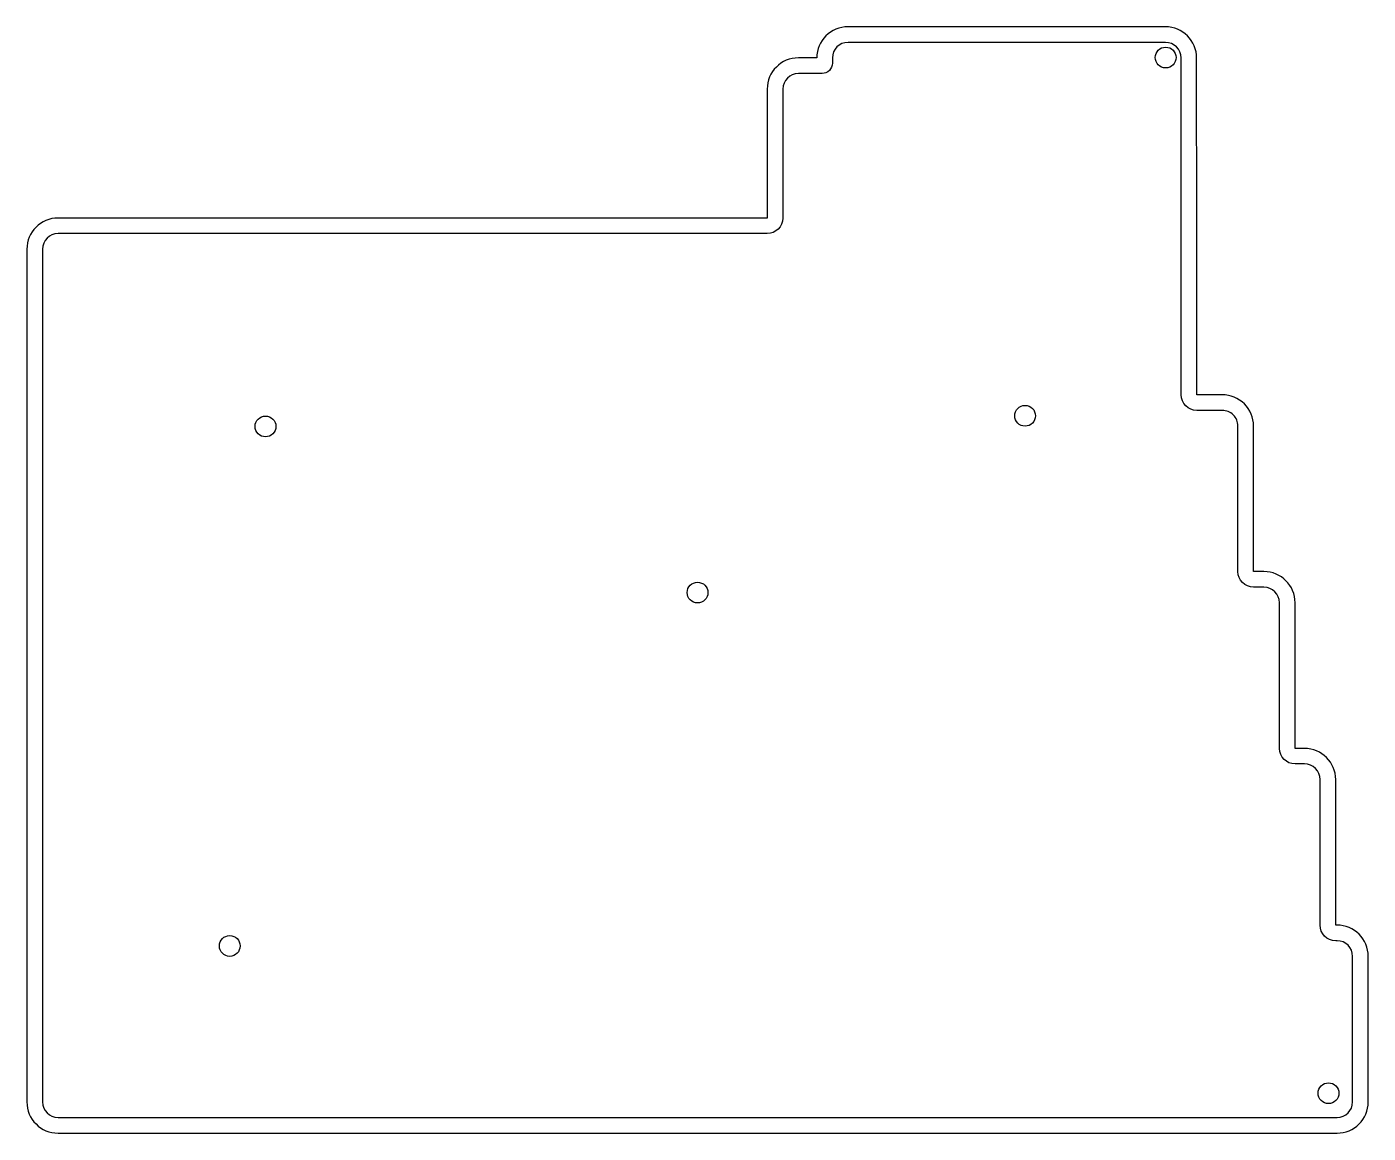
# Model space of a CAD drawing. Header units: millimetres. Extents: x -2 to 127, y -87 to 20.
import ezdxf

# ---------------------------------------------------------------- set-up
doc = ezdxf.new("R2010")
doc.units = ezdxf.units.MM
doc.layers.get('0').update_dxf_attribs({"linetype": 'CONTINUOUS'})

msp = doc.modelspace()

# ---------------------------------------------------------------- linework, layer by layer
for points in [[(-1.97, -40.5), (-1.97, -44.51), (-1.97, -74.51), (-1.97, -78.49), (-1.97, -83.51, 0.414213), (1.03, -86.51), (124.03, -86.51, 0.414213), (127.03, -83.51), (127.03, -69.51, 0.414213), (124.03, -66.51), (123.9, -66.51), (123.9, -52.51, 0.413726), (120.9, -49.51), (120, -49.51), (120, -35.51, 0.414213), (117, -32.51), (116, -32.51), (116, -18.51, 0.414954), (112.99, -15.51), (110.54, -15.51), (110.55, -0.11), (110.53, 16.88, 0.414008), (107.53, 19.88), (77, 19.88, 0.413237), (74, 16.89), (72.23, 16.89, 0.414213), (69.23, 13.89), (69.23, 1.49), (1.03, 1.49, 0.414213), (-1.97, -1.51), (-1.97, -6.5), (-1.97, -10.51)], [(118.5, -49.51), (118.5, -35.51, 0.414213), (117, -34.01), (116, -34.01, -0.414213), (114.5, -32.51), (114.5, -18.51, 0.414954), (112.99, -17.01), (110.54, -17.01, -0.414213), (109.04, -15.51), (109.05, -0.11), (109.03, 16.88, 0.414048), (107.53, 18.38), (77, 18.38, 0.414213), (75.5, 16.88), (75.5, 16.39, -0.414214), (74.5, 15.39), (72.23, 15.39, 0.414213), (70.73, 13.89), (70.73, 1.49, -0.414213), (69.23, -0.01), (1.03, -0.01, 0.414213), (-0.47, -1.51), (-0.47, -6.5), (-0.47, -10.51), (-0.47, -40.5), (-0.47, -44.51), (-0.47, -74.51), (-0.47, -78.49), (-0.47, -83.51, 0.414213), (1.03, -85.01), (124.03, -85.01, 0.414213), (125.53, -83.51), (125.53, -69.51, 0.414213), (124.03, -68.01), (123.9, -68.01, -0.414213), (122.4, -66.51), (122.4, -52.51, 0.413729), (120.9, -51.01), (119.99, -51.01, -0.413061)]]:
    msp.add_lwpolyline(points, format="xyb", close=True)
for centre in [(107.55, 16.92), (94.03, -17.53), (20.98, -18.55), (62.53, -34.53), (17.54, -68.51), (123.21, -82.67)]:
    msp.add_circle(centre, 1)

doc.saveas('drawing.dxf')
